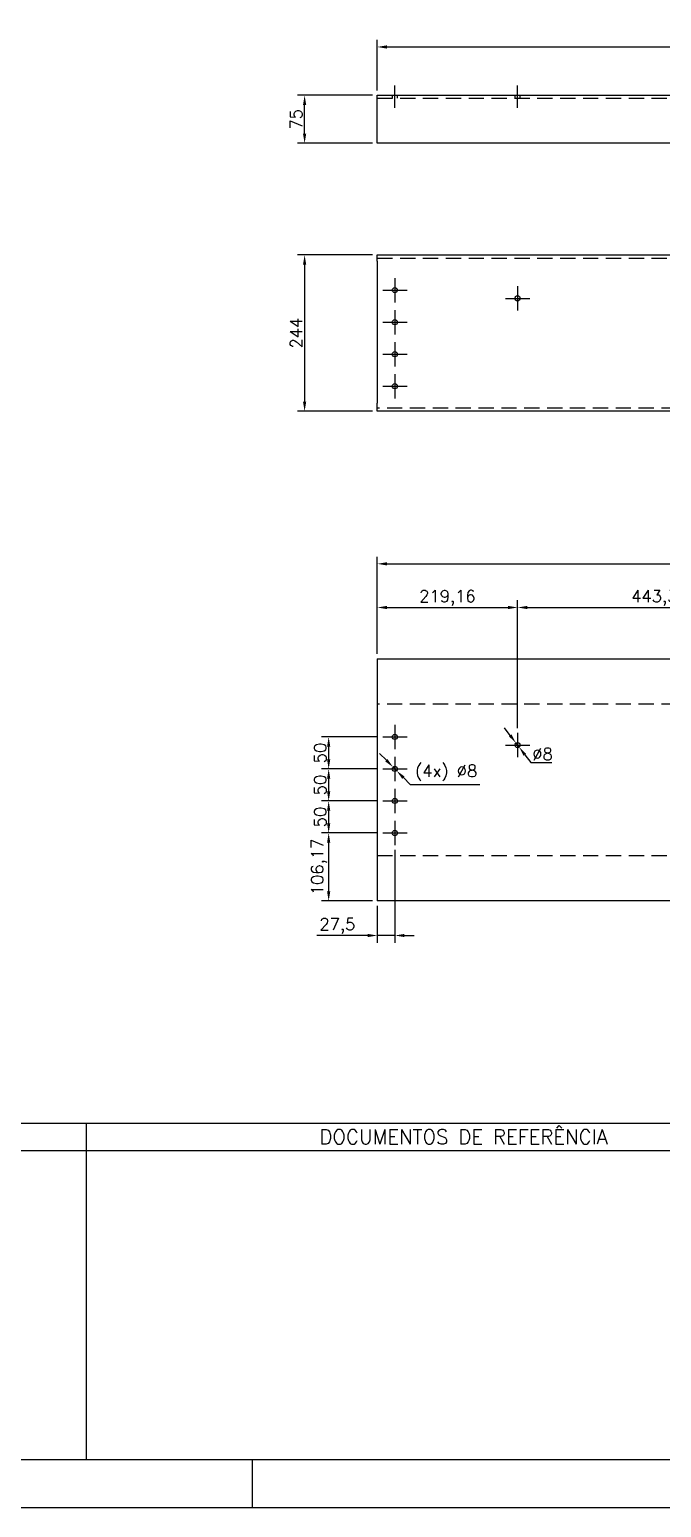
# Model space of a CAD drawing. Header units: metres. Extents: x 0 to 6307, y 0 to 4455.
# Drawn here: x 2206 to 3193, y 0 to 2308 of the extents above; entities that cross this region are included whole.
import ezdxf
from ezdxf.enums import TextEntityAlignment as Align

# ---------------------------------------------------------------- set-up
doc = ezdxf.new("R2010")
doc.units = ezdxf.units.M
doc.header["$LTSCALE"] = 7.5
doc.linetypes.add('CENTER2', pattern=[28.575, 19.05, -3.175, 3.175, -3.175])
doc.linetypes.add('HIDDEN2', pattern=[4.7625, 3.175, -1.5875])
for name, color, linetype in [('FRL2', 2, 'Continuous'), ('FRL4', 4, 'Continuous'), ('FRL5', 5, 'Continuous'), ('FRL6', 6, 'Continuous'), ('FRL7', 7, 'Continuous'), ('FRR120', 5, 'Continuous'), ('FRR140', 5, 'Continuous'), ('FRR175', 1, 'Continuous'), ('FRR80', 3, 'Continuous'), ('SC1', 7, 'CENTER2'), ('SDM', 7, 'Continuous'), ('SL4', 4, 'Continuous'), ('ST1', 7, 'HIDDEN2')]:
    doc.layers.add(name, color=color, linetype=linetype)
doc.styles.add('R120', font='simplex.shx', dxfattribs={"height": 3})
doc.styles.add('R140', font='simplex.shx', dxfattribs={"height": 3.5})
doc.styles.add('R80', font='simplex.shx', dxfattribs={"height": 2})
doc.styles.add('ROMANS', font='ROMANS.SHX')
doc.dimstyles.new('7.5___1-7.5', dxfattribs={"dimscale": 7.5, "dimtxt": 2.5, "dimasz": 2, "dimexe": 1.5, "dimexo": 1, "dimgap": 0.5, "dimtad": 1, "dimzin": 12, "dimtxsty": 'ROMANS', "dimcen": 0, "dimclrd": 256, "dimclre": 256, "dimclrt": 3, "dimazin": 3, "dimtfac": 1, "dimtmove": 0, "dimatfit": 0, "dimfxl": 1, "dimlwd": -1, "dimlwe": -1, "dimarcsym": 0})
doc.dimstyles.new('7.5___1-7.5$3', dxfattribs={"dimscale": 7.5, "dimtxt": 2.5, "dimasz": 2, "dimexe": 1.5, "dimexo": 1, "dimgap": 0.5, "dimtad": 1, "dimtoh": 1, "dimzin": 12, "dimtxsty": 'ROMANS', "dimcen": 0, "dimclrd": 256, "dimclre": 256, "dimclrt": 3, "dimazin": 3, "dimtfac": 1, "dimtmove": 0, "dimatfit": 0, "dimfxl": 1, "dimlwd": -1, "dimlwe": -1, "dimarcsym": 0})

# ---------------------------------------------------------------- blocks, each defined once
blk = doc.blocks.new('A1')
at = {"layer": 'FRL2'}
blk.add_line((340.5, 10), (340.5, 0), dxfattribs=at)
at = {"layer": 'FRL4', "linetype": 'Continuous'}
blk.add_line((25, 74.3), (471, 74.3), dxfattribs=at)
at = {"layer": 'FRL5'}
blk.add_line((25, 80), (831, 80), dxfattribs=at)
at = {"layer": 'FRL5', "linetype": 'Continuous'}
blk.add_line((306, 10), (306, 80), dxfattribs=at)
at = {"layer": 'FRL6', "linetype": 'Continuous'}
blk.add_line((25, 10), (831, 10), dxfattribs=at)
at = {"layer": 'FRL7', "linetype": 'Continuous'}
blk.add_line((0, 0), (841, 0), dxfattribs=at)
at = {"layer": 'FRR120', "style": 'R120'}
blk.add_text('DOCUMENTOS DE REFERÊNCIA', height=3, dxfattribs=at).set_placement((354.52, 75.68))
for tag, p in [('FASE_DO_PROJETO', (659, 46.29)), ('ÁREA_E/OU_SUBÁREA', (659, 40.79)), ('TÍTULO_DO_DESENHO', (659, 35.29)), ('SUBTÍTULO_1_DO_DESENHO', (659, 29.79)), ('SUBTÍTULO_2_DO_DESENHO', (659, 24.29))]:
    blk.add_attdef(tag, p, '', height=3, dxfattribs=at)
at = {"layer": 'FRR140', "style": 'R140', "width": 0.91}
for tag, p in [('ESCALA', (671, 14.35)), ('REVISÃO', (823.5, 14.68))]:
    blk.add_attdef(tag, text='', height=3.5, dxfattribs=at).set_placement(p, align=Align.MIDDLE)
for tag, p in [('NÚMERO_DA_CONTRATADA', (687.72, 12.6)), ('NUMERO_VALE', (752.89, 12.6))]:
    blk.add_attdef(tag, p, '', height=3.5, dxfattribs=at)
at = {"layer": 'FRR175', "style": 'R120'}
for tag, p in [('CLASSIFICAÇÃO', (811.83, 67.73)), ('PROJETO', (716.31, 53.59)), ('N_PROJ_SE', (793.5, 53.59)), ('N_CONTRATO', (796.97, 47.3))]:
    blk.add_attdef(tag, text='', height=3, dxfattribs=at).set_placement(p, align=Align.MIDDLE_CENTER)
at = {"layer": 'FRR80', "style": 'R80'}
for tag, p in [('8A_REV', (476, 77.07)), ('EMIS.', (486, 77.07)), ('PROJ.', (585, 77.07)), ('DES.', (597, 77.07)), ('VER.', (609, 77.07)), ('APR.', (621, 77.07)), ('AUT.', (633.01, 77.07)), ('7A_REV', (476, 71.37)), ('EMIS.', (486, 71.37)), ('PROJ.', (585, 71.37)), ('DES.', (597, 71.37)), ('VER.', (609, 71.37)), ('APR.', (621, 71.37)), ('AUT.', (633.01, 71.37)), ('6A_REV', (476, 65.67)), ('EMIS.', (486, 65.67)), ('PROJ.', (585, 65.67)), ('DES.', (597, 65.67)), ('VER.', (609, 65.67)), ('APR.', (621, 65.67)), ('AUT.', (633.01, 65.67)), ('5A_REV', (476, 59.97)), ('EMIS.', (486, 59.97)), ('PROJ.', (585, 59.97)), ('DES.', (597, 59.97)), ('VER.', (609, 59.97)), ('APR.', (621, 59.97)), ('AUT.', (633.01, 59.97)), ('4A_REV', (476, 54.27)), ('EMIS.', (486, 54.27)), ('PROJ.', (585, 54.27)), ('DES.', (597, 54.27)), ('VER.', (609, 54.27)), ('APR.', (621, 54.27)), ('AUT.', (633.01, 54.27)), ('3A_REV', (476, 48.57)), ('EMIS.', (486, 48.57)), ('PROJ.', (585, 48.57)), ('DES.', (597, 48.57)), ('VER.', (609, 48.57)), ('APR.', (621, 48.57)), ('AUT.', (633.01, 48.57)), ('2A_REV', (476, 42.87)), ('EMIS.', (486, 42.87)), ('PROJ.', (585, 42.87)), ('DES.', (597, 42.87)), ('VER.', (609, 42.87)), ('APR.', (621, 42.87)), ('AUT.', (633.01, 42.87)), ('1a_REV', (476, 37.17)), ('EMIS.', (486, 37.17)), ('PROJ.', (585, 37.17)), ('DES.', (597, 37.17)), ('VER.', (609, 37.17)), ('APR.', (621, 37.17)), ('AUT.', (633.01, 37.17))]:
    blk.add_attdef(tag, text='', height=2, dxfattribs=at).set_placement(p, align=Align.MIDDLE)
for p in [(492.61, 76.08), (492.61, 70.38), (492.61, 64.68), (492.61, 58.98), (492.61, 53.28), (492.61, 47.58), (492.61, 41.88), (492.61, 36.18)]:
    blk.add_attdef('DESCRIÇÃO_DA_REVISÃO', p, '', height=2, dxfattribs=at)
at = {"layer": 'FRR80', "style": 'R80', "width": 0.85}
for p in [(648, 77.07), (648, 71.37), (648, 65.67), (648, 59.97), (648, 54.27), (648, 48.57), (648, 42.87), (648, 37.17)]:
    blk.add_attdef('DATA', text='', height=2, dxfattribs=at).set_placement(p, align=Align.MIDDLE)
blk = doc.blocks.new('*D184')
at = {"layer": 'Defpoints', "color": 0, "transparency": 16777216}
for p in [(2635.7, 2205.7), (2749.2, 2205.7), (2749.2, 2130.7)]:
    blk.add_point(p, dxfattribs=at)
at = {"layer": 'SDM', "transparency": 16777216}
for p, q in [((2741.7, 2205.7), (2624.5, 2205.7)), ((2635.7, 2145.7), (2635.7, 2190.7)), ((2741.7, 2130.7), (2624.5, 2130.7))]:
    blk.add_line(p, q, dxfattribs=at)
for points in [[(2633.2, 2190.7), (2638.2, 2190.7), (2635.7, 2205.7)], [(2633.2, 2145.7), (2638.2, 2145.7), (2635.7, 2130.7)]]:
    blk.add_solid(points, dxfattribs=at)
at = {"layer": 'SDM', "color": 3, "transparency": 16777216, "insert": (2622.6, 2168.2), "char_height": 18.75, "attachment_point": 5, "rotation": 90, "style": 'ROMANS'}
blk.add_mtext('75', dxfattribs=at)
blk = doc.blocks.new('*D185')
at = {"layer": 'Defpoints', "color": 0, "transparency": 16777216}
for p in [(4074.2, 2281.1), (2749.2, 2205.7), (4074.2, 2205.7)]:
    blk.add_point(p, dxfattribs=at)
at = {"layer": 'SDM', "transparency": 16777216}
for p, q in [((2749.2, 2213.2), (2749.2, 2292.3)), ((4074.2, 2213.2), (4074.2, 2292.3)), ((2764.2, 2281.1), (4059.2, 2281.1))]:
    blk.add_line(p, q, dxfattribs=at)
for points in [[(2764.2, 2283.6), (2764.2, 2278.6), (2749.2, 2281.1)], [(4059.2, 2283.6), (4059.2, 2278.6), (4074.2, 2281.1)]]:
    blk.add_solid(points, dxfattribs=at)
at = {"layer": 'SDM', "color": 3, "transparency": 16777216, "insert": (3411.7, 2296), "char_height": 18.75, "attachment_point": 5, "style": 'ROMANS'}
blk.add_mtext('1324,98', dxfattribs=at)
blk = doc.blocks.new('*D189')
at = {"layer": 'Defpoints', "color": 0, "transparency": 16777216}
for p in [(2749.2, 1956.2), (2635.7, 1712.2), (2749.2, 1712.2)]:
    blk.add_point(p, dxfattribs=at)
at = {"layer": 'SDM', "transparency": 16777216}
for p, q in [((2741.7, 1956.2), (2624.5, 1956.2)), ((2635.7, 1941.2), (2635.7, 1727.2)), ((2741.7, 1712.2), (2624.5, 1712.2))]:
    blk.add_line(p, q, dxfattribs=at)
for points in [[(2633.2, 1941.2), (2638.2, 1941.2), (2635.7, 1956.2)], [(2633.2, 1727.2), (2638.2, 1727.2), (2635.7, 1712.2)]]:
    blk.add_solid(points, dxfattribs=at)
at = {"layer": 'SDM', "color": 3, "transparency": 16777216, "insert": (2622.6, 1834.2), "char_height": 18.75, "attachment_point": 5, "rotation": 90, "style": 'ROMANS'}
blk.add_mtext('244', dxfattribs=at)
blk = doc.blocks.new('*D179')
at = {"layer": 'Defpoints', "color": 0, "transparency": 16777216}
for p in [(2776.7, 1034.4), (2749.2, 947.3), (2749.2, 893.3)]:
    blk.add_point(p, dxfattribs=at)
at = {"layer": 'SDM', "transparency": 16777216}
for p, q in [((2776.7, 1026.9), (2776.7, 882)), ((2749.2, 939.8), (2749.2, 882)), ((2734.2, 893.3), (2654.6, 893.3)), ((2776.7, 893.3), (2749.2, 893.3)), ((2791.7, 893.3), (2806.7, 893.3))]:
    blk.add_line(p, q, dxfattribs=at)
for points in [[(2734.2, 895.8), (2734.2, 890.8), (2749.2, 893.3)], [(2791.7, 895.8), (2791.7, 890.8), (2776.7, 893.3)]]:
    blk.add_solid(points, dxfattribs=at)
at = {"layer": 'SDM', "color": 3, "transparency": 16777216, "insert": (2686.9, 908.2), "char_height": 18.75, "attachment_point": 5, "style": 'ROMANS'}
blk.add_mtext('27,5', dxfattribs=at)
blk = doc.blocks.new('*D207')
at = {"layer": 'Defpoints', "color": 0, "transparency": 16777216}
for p in [(2673.3, 1053.4), (2757.7, 1053.4), (2749.2, 947.3)]:
    blk.add_point(p, dxfattribs=at)
at = {"layer": 'SDM', "transparency": 16777216}
for p, q in [((2750.2, 1053.4), (2662, 1053.4)), ((2673.3, 962.3), (2673.3, 1038.4)), ((2741.7, 947.3), (2662, 947.3))]:
    blk.add_line(p, q, dxfattribs=at)
for points in [[(2670.8, 1038.4), (2675.8, 1038.4), (2673.3, 1053.4)], [(2670.8, 962.3), (2675.8, 962.3), (2673.3, 947.3)]]:
    blk.add_solid(points, dxfattribs=at)
at = {"layer": 'SDM', "color": 3, "transparency": 16777216, "insert": (2658.4, 1000.4), "char_height": 18.75, "attachment_point": 5, "rotation": 90, "style": 'ROMANS'}
blk.add_mtext('106,17', dxfattribs=at)
blk = doc.blocks.new('*D180')
at = {"layer": 'Defpoints', "color": 0, "transparency": 16777216}
for p in [(2673.3, 1103.4), (2757.7, 1103.4), (2757.7, 1053.4)]:
    blk.add_point(p, dxfattribs=at)
at = {"layer": 'SDM', "transparency": 16777216}
for p, q in [((2750.2, 1103.4), (2662, 1103.4)), ((2673.3, 1068.4), (2673.3, 1088.4)), ((2750.2, 1053.4), (2662, 1053.4))]:
    blk.add_line(p, q, dxfattribs=at)
for points in [[(2670.8, 1088.4), (2675.8, 1088.4), (2673.3, 1103.4)], [(2670.8, 1068.4), (2675.8, 1068.4), (2673.3, 1053.4)]]:
    blk.add_solid(points, dxfattribs=at)
at = {"layer": 'SDM', "color": 3, "transparency": 16777216, "insert": (2660.2, 1078.4), "char_height": 18.75, "attachment_point": 5, "rotation": 90, "style": 'ROMANS'}
blk.add_mtext('50', dxfattribs=at)
blk = doc.blocks.new('*D181')
at = {"layer": 'Defpoints', "color": 0, "transparency": 16777216}
for p in [(2673.3, 1153.4), (2757.7, 1153.4), (2757.7, 1103.4)]:
    blk.add_point(p, dxfattribs=at)
at = {"layer": 'SDM', "transparency": 16777216}
for p, q in [((2750.2, 1153.4), (2662, 1153.4)), ((2673.3, 1118.4), (2673.3, 1138.4)), ((2750.2, 1103.4), (2662, 1103.4))]:
    blk.add_line(p, q, dxfattribs=at)
for points in [[(2670.8, 1138.4), (2675.8, 1138.4), (2673.3, 1153.4)], [(2670.8, 1118.4), (2675.8, 1118.4), (2673.3, 1103.4)]]:
    blk.add_solid(points, dxfattribs=at)
at = {"layer": 'SDM', "color": 3, "transparency": 16777216, "insert": (2660.2, 1128.4), "char_height": 18.75, "attachment_point": 5, "rotation": 90, "style": 'ROMANS'}
blk.add_mtext('50', dxfattribs=at)
blk = doc.blocks.new('*D182')
at = {"layer": 'Defpoints', "color": 0, "transparency": 16777216}
for p in [(2673.3, 1203.4), (2757.7, 1203.4), (2757.7, 1153.4)]:
    blk.add_point(p, dxfattribs=at)
at = {"layer": 'SDM', "transparency": 16777216}
for p, q in [((2750.2, 1203.4), (2662, 1203.4)), ((2673.3, 1168.4), (2673.3, 1188.4)), ((2750.2, 1153.4), (2662, 1153.4))]:
    blk.add_line(p, q, dxfattribs=at)
for points in [[(2670.8, 1188.4), (2675.8, 1188.4), (2673.3, 1203.4)], [(2670.8, 1168.4), (2675.8, 1168.4), (2673.3, 1153.4)]]:
    blk.add_solid(points, dxfattribs=at)
at = {"layer": 'SDM', "color": 3, "transparency": 16777216, "insert": (2660.2, 1178.4), "char_height": 18.75, "attachment_point": 5, "rotation": 90, "style": 'ROMANS'}
blk.add_mtext('50', dxfattribs=at)
blk = doc.blocks.new('*D183')
at = {"layer": 'Defpoints', "color": 0, "transparency": 16777216}
for p in [(2773.9, 1156.3), (2779.5, 1150.6)]:
    blk.add_point(p, dxfattribs=at)
at = {"layer": 'SDM', "transparency": 16777216}
for p, q in [((2763.4, 1167), (2752.9, 1177.7)), ((2773.9, 1156.3), (2779.5, 1150.6)), ((2790, 1139.9), (2800.5, 1129.2)), ((2800.5, 1129.2), (2909.6, 1129.2))]:
    blk.add_line(p, q, dxfattribs=at)
for points in [[(2765.2, 1168.8), (2761.6, 1165.3), (2773.9, 1156.3)], [(2791.8, 1141.6), (2788.2, 1138.1), (2779.5, 1150.6)]]:
    blk.add_solid(points, dxfattribs=at)
at = {"layer": 'SDM', "color": 3, "transparency": 16777216, "insert": (2856.9, 1147.2), "char_height": 18.75, "attachment_point": 5, "style": 'ROMANS'}
blk.add_mtext('(4x) ∅8', dxfattribs=at)
blk = doc.blocks.new('*D175')
at = {"layer": 'Defpoints', "color": 0, "transparency": 16777216}
for p in [(2968.4, 1405.6), (2749.2, 1325.6), (2968.4, 1209.7)]:
    blk.add_point(p, dxfattribs=at)
at = {"layer": 'SDM', "transparency": 16777216}
for p, q in [((2749.2, 1333.1), (2749.2, 1416.9)), ((2968.4, 1217.2), (2968.4, 1416.9)), ((2764.2, 1405.6), (2953.4, 1405.6))]:
    blk.add_line(p, q, dxfattribs=at)
for points in [[(2764.2, 1408.1), (2764.2, 1403.1), (2749.2, 1405.6)], [(2953.4, 1408.1), (2953.4, 1403.1), (2968.4, 1405.6)]]:
    blk.add_solid(points, dxfattribs=at)
at = {"layer": 'SDM', "color": 3, "transparency": 16777216, "insert": (2858.8, 1420.5), "char_height": 18.75, "attachment_point": 5, "style": 'ROMANS'}
blk.add_mtext('219,16', dxfattribs=at)
blk = doc.blocks.new('*D205')
at = {"layer": 'Defpoints', "color": 0, "transparency": 16777216}
for p in [(3411.7, 1405.6), (2968.4, 1209.7), (3411.7, 1209.7)]:
    blk.add_point(p, dxfattribs=at)
at = {"layer": 'SDM', "transparency": 16777216}
for p, q in [((2968.4, 1217.2), (2968.4, 1416.9)), ((3411.7, 1217.2), (3411.7, 1416.9)), ((2983.4, 1405.6), (3396.7, 1405.6))]:
    blk.add_line(p, q, dxfattribs=at)
for points in [[(2983.4, 1408.1), (2983.4, 1403.1), (2968.4, 1405.6)], [(3396.7, 1408.1), (3396.7, 1403.1), (3411.7, 1405.6)]]:
    blk.add_solid(points, dxfattribs=at)
at = {"layer": 'SDM', "color": 3, "transparency": 16777216, "insert": (3190, 1420.5), "char_height": 18.75, "attachment_point": 5, "style": 'ROMANS'}
blk.add_mtext('443,33', dxfattribs=at)
blk = doc.blocks.new('*D177')
at = {"layer": 'Defpoints', "color": 0, "transparency": 16777216}
for p in [(4074.2, 1473.8), (2749.2, 1325.6), (4074.2, 1325.6)]:
    blk.add_point(p, dxfattribs=at)
at = {"layer": 'SDM', "transparency": 16777216}
for p, q in [((2749.2, 1333.1), (2749.2, 1485)), ((4074.2, 1333.1), (4074.2, 1485)), ((2764.2, 1473.8), (4059.2, 1473.8))]:
    blk.add_line(p, q, dxfattribs=at)
for points in [[(2764.2, 1476.3), (2764.2, 1471.3), (2749.2, 1473.8)], [(4059.2, 1476.3), (4059.2, 1471.3), (4074.2, 1473.8)]]:
    blk.add_solid(points, dxfattribs=at)
at = {"layer": 'SDM', "color": 3, "transparency": 16777216, "insert": (3411.7, 1488.7), "char_height": 18.75, "attachment_point": 5, "style": 'ROMANS'}
blk.add_mtext('1324,98', dxfattribs=at)
blk = doc.blocks.new('*D200')
at = {"layer": 'Defpoints', "color": 0, "transparency": 16777216}
for p in [(2965.9, 1193.9), (2970.8, 1187.5)]:
    blk.add_point(p, dxfattribs=at)
at = {"layer": 'SDM', "transparency": 16777216}
for p, q in [((2956.9, 1205.8), (2947.8, 1217.8)), ((2965.9, 1193.9), (2970.8, 1187.5)), ((2979.8, 1175.6), (2988.9, 1163.6)), ((2988.9, 1163.6), (3022.1, 1163.6))]:
    blk.add_line(p, q, dxfattribs=at)
for points in [[(2958.9, 1207.4), (2954.9, 1204.3), (2965.9, 1193.9)], [(2981.8, 1177.1), (2977.8, 1174.1), (2970.8, 1187.5)]]:
    blk.add_solid(points, dxfattribs=at)
at = {"layer": 'SDM', "color": 3, "transparency": 16777216, "insert": (3007.4, 1176.7), "char_height": 18.75, "attachment_point": 5, "style": 'ROMANS'}
blk.add_mtext('∅8', dxfattribs=at)

msp = doc.modelspace()

# ---------------------------------------------------------------- linework, layer by layer
at = {"layer": 'SC1'}
for p, q in [((2776.698, 2185.916), (2776.698, 2220.679)), ((2968.356, 2185.916), (2968.356, 2220.679)), ((2776.698, 1920.215), (2776.698, 1882.215)), ((2757.698, 1901.215), (2795.698, 1901.215)), ((2968.356, 1907.485), (2968.356, 1869.485)), ((2776.698, 1870.215), (2776.698, 1832.215)), ((2949.356, 1888.485), (2987.356, 1888.485)), ((2757.698, 1851.215), (2795.698, 1851.215)), ((2757.698, 1801.215), (2795.698, 1801.215)), ((2776.698, 1820.215), (2776.698, 1782.215)), ((2776.698, 1770.215), (2776.698, 1732.215)), ((2757.698, 1751.215), (2795.698, 1751.215)), ((2757.698, 1203.439), (2795.698, 1203.439)), ((2776.698, 1222.439), (2776.698, 1184.439)), ((2968.356, 1209.709), (2968.356, 1171.709)), ((2949.356, 1190.709), (2987.356, 1190.709)), ((2776.698, 1172.439), (2776.698, 1134.439)), ((2757.698, 1153.439), (2795.698, 1153.439)), ((2776.698, 1122.439), (2776.698, 1084.439)), ((2757.698, 1103.439), (2795.698, 1103.439)), ((2776.698, 1072.439), (2776.698, 1034.439)), ((2757.698, 1053.439), (2795.698, 1053.439))]:
    msp.add_line(p, q, dxfattribs=at)
at = {"layer": 'SL4'}
for p, q in [((2749.198, 2192.916), (2749.198, 2205.679)), ((2749.198, 2205.679), (4074.173, 2205.679)), ((2749.198, 2130.679), (2749.198, 2192.916)), ((4074.173, 2130.679), (2749.198, 2130.679)), ((2749.198, 1956.215), (4074.173, 1956.215)), ((2749.198, 1946.69), (2749.198, 1956.215)), ((2749.198, 1946.69), (2749.198, 1724.978)), ((2749.198, 1712.215), (2749.198, 1724.978)), ((4074.173, 1712.215), (2749.198, 1712.215)), ((2749.198, 1325.61), (2749.198, 947.267)), ((2749.198, 1325.61), (4074.173, 1325.61)), ((4074.173, 947.267), (2749.198, 947.267))]:
    msp.add_line(p, q, dxfattribs=at)
for centre in [(2776.698, 1901.215), (2968.356, 1888.485), (2776.698, 1851.215), (2776.698, 1801.215), (2776.698, 1751.215), (2776.698, 1203.439), (2968.356, 1190.709), (2776.698, 1153.439), (2776.698, 1103.439), (2776.698, 1053.439)]:
    msp.add_circle(centre, 4, dxfattribs=at)
at = {"layer": 'ST1'}
for p, q in [((2749.198, 2200.916), (4074.173, 2200.916)), ((2772.698, 2205.679), (2772.698, 2200.916)), ((2780.698, 2200.916), (2780.698, 2205.679)), ((2964.356, 2205.679), (2964.356, 2200.916)), ((2972.356, 2200.916), (2972.356, 2205.679)), ((2749.198, 1951.453), (4074.173, 1951.453)), ((4074.173, 1716.978), (2749.198, 1716.978)), ((4074.173, 1254.525), (2749.198, 1254.525)), ((2749.198, 1018.353), (4074.173, 1018.353))]:
    msp.add_line(p, q, dxfattribs=at)

# ---------------------------------------------------------------- block references
at = {"xscale": 7.499999999999915, "yscale": 7.499999999999915, "zscale": 7.499999999999915}
msp.add_blockref('A1', (0, 0), dxfattribs=at)

# ---------------------------------------------------------------- dimensions: what is measured, and where the dimension line sits
at = {"layer": 'SDM'}
for base, p1, p2, picture, middle in [((4074.173304037, 2281.067904625), (2749.198304037, 2205.678925345), (4074.173304037, 2205.678925345), '*D185', (3411.685804037, 2295.978618911)), ((4074.173304038, 1473.750111607), (2749.198304038, 1325.610205012), (4074.173304038, 1325.610205012), '*D177', (3411.685804038, 1488.660825893)), ((2968.356, 1405.602), (2749.198, 1325.61), (2968.356, 1209.709), '*D175', (2858.777, 1420.513))]:
    dim = msp.add_linear_dim(base=base, p1=p1, p2=p2, dimstyle='7.5___1-7.5', dxfattribs=at)
    dim.commit()
    dim.dimension.update_dxf_attribs({"geometry": picture, "text_midpoint": middle})
for base, p1, p2, angle, picture, middle in [((2635.728, 2205.679), (2749.198, 2130.679), (2749.198, 2205.679), 90, '*D184', (2622.603, 2168.179)), ((2635.728, 1712.215), (2749.198, 1956.215), (2749.198, 1712.215), 90, '*D189', (2622.603, 1834.215)), ((2673.285, 1053.439), (2749.198, 947.267), (2757.698, 1053.439), 90, '*D207', (2658.375, 1000.353)), ((2749.198, 893.278), (2776.698, 1034.439), (2749.198, 947.267), 180, '*D179', (2686.877, 908.188))]:
    dim = msp.add_linear_dim(base=base, p1=p1, p2=p2, angle=angle, dimstyle='7.5___1-7.5', dxfattribs=at)
    dim.commit()
    dim.dimension.update_dxf_attribs({"geometry": picture, "text_midpoint": middle})
dim = msp.add_linear_dim(base=(3411.686, 1405.602), p1=(2968.356, 1209.709), p2=(3411.686, 1209.709), dimstyle='7.5___1-7.5', override={"dimtmove": 1}, dxfattribs=at)
dim.commit()
dim.dimension.update_dxf_attribs({"geometry": '*D205', "text_midpoint": (3190.021, 1420.513)})
for base, p1, p2, picture, middle in [((2673.285, 1203.439), (2757.698, 1153.439), (2757.698, 1203.439), '*D182', (2660.16, 1178.439)), ((2673.285, 1153.439), (2757.698, 1103.439), (2757.698, 1153.439), '*D181', (2660.16, 1128.439)), ((2673.285, 1103.439), (2757.698, 1053.439), (2757.698, 1103.439), '*D180', (2660.16, 1078.439))]:
    dim = msp.add_linear_dim(base=base, p1=p1, p2=p2, angle=90, dimstyle='7.5___1-7.5', override={"dimtmove": 1}, dxfattribs=at)
    dim.commit()
    dim.dimension.update_dxf_attribs({"geometry": picture, "text_midpoint": middle})
dim = msp.add_diameter_dim_2p(p1=(2965.939, 1193.896), p2=(2970.773, 1187.521), dimstyle='7.5___1-7.5$3', dxfattribs=at)
dim.commit()
dim.dimension.update_dxf_attribs({"geometry": '*D200', "text_midpoint": (3007.38, 1176.741)})
dim = msp.add_diameter_dim_2p(p1=(2773.897, 1156.294), p2=(2779.5, 1150.584), text='(4x) <>', dimstyle='7.5___1-7.5$3', dxfattribs=at)
dim.commit()
dim.dimension.update_dxf_attribs({"geometry": '*D183', "text_midpoint": (2856.938, 1147.205)})

doc.saveas('drawing.dxf')
